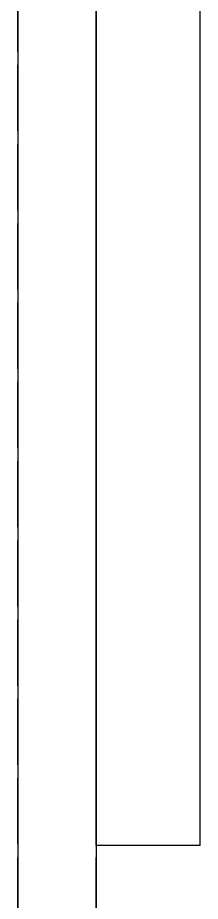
# Model space of a CAD drawing. Header units: millimetres. Extents: x -13 to 161, y -140 to 67.
# Drawn here: x 123.25 to 126.76, y -78.48 to -61.48 of the extents above; entities that cross this region are included whole.
import ezdxf

# ---------------------------------------------------------------- set-up
doc = ezdxf.new("R2010")
doc.units = ezdxf.units.MM
doc.linetypes.add('DASHED', pattern=[1.524, 1.27, -0.254])
doc.layers.add('HIDDEN', color=8, linetype='DASHED')
doc.layers.add('VISIBLE', color=7, linetype='CONTINUOUS')

msp = doc.modelspace()

# ---------------------------------------------------------------- linework, layer by layer
at = {"layer": 'HIDDEN'}
for points in [[(123.25, -117), (123.25, -11.5)], [(124.76, -117), (124.76, -11.5)], [(124.76, -77.4), (124.76, -28.4)], [(126.76, -77.4), (126.76, -28.4)], [(126.76, -77.4), (124.76, -77.4)]]:
    msp.add_lwpolyline(points, dxfattribs=at)
at = {"layer": 'VISIBLE'}
for points in [[(123.25, -11.5), (123.25, -117)], [(124.76, -11.5), (124.76, -117)], [(124.76, -77.4), (124.76, -28.4)], [(126.76, -77.4), (126.76, -28.4)], [(126.76, -77.4), (124.76, -77.4)]]:
    msp.add_lwpolyline(points, dxfattribs=at)

doc.saveas('drawing.dxf')
